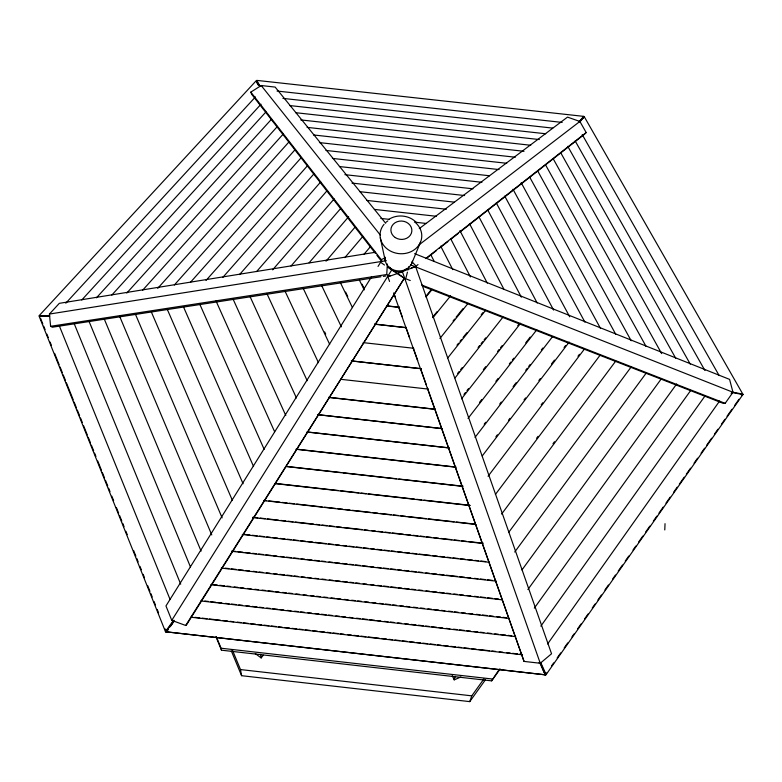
<?xml version="1.0" encoding="UTF-8"?>
<svg xmlns="http://www.w3.org/2000/svg" width="782" height="782" viewBox="0 0 782 782"><rect width="100%" height="100%" fill="white"/><g stroke="black" fill="none" stroke-linecap="round" stroke-linejoin="round"><path stroke-width="1.17" d="M664.778 529.932L665.032 523.666M388.175 275.645L386.738 274.541L387.364 264.013M414.577 266.76L415.633 266.633L551.545 653.762L540.254 663.253L402.319 271.53M583.352 118.209L583.743 116.371L256.711 80.38L260.22 86.431M407.432 272.146L405.721 278.754L410.267 280.523M408.008 269.946L408.869 266.642M460.911 676.968L454.195 679.861L455.241 676.362M231.296 650.859L241.589 675.697L469.757 701.62L471.781 695.843L483.892 678.981M215.93 636.675L221.472 650.194L491.624 680.858L499.434 669.128M411.811 263.29L420.452 242.283M741.668 395.389L742.812 394.108L584.174 116.547L580.185 121.591M371.567 276.769L165.96 605.942L171.776 620.361L185.696 625.473L186.546 624.847L403.815 279.057M378.038 266.418L380.619 262.283L384.509 265.03M185.696 625.473L404.46 278.03M539.912 663.087L545.24 674.895L546.647 672.891M551.564 665.902L553.666 662.911M557.175 657.916L560.684 652.921M564.193 647.926L567.703 642.941M571.916 636.949L574.017 633.948M577.527 628.953L581.036 623.968M584.545 618.973L588.054 613.978M592.267 607.985L595.073 603.997M597.888 599.999L601.397 595.004M604.906 590.009L608.416 585.024M612.619 579.032L615.434 575.034M618.239 571.036L622.452 565.054M625.258 561.056L628.767 556.061M632.98 550.069L635.786 546.08M638.591 542.082L642.804 536.09M645.609 532.092L649.822 526.11M653.332 521.115L656.841 516.12M658.943 513.129L663.156 507.137M665.961 503.139L670.174 497.147M673.683 492.152L677.192 487.166M679.304 484.166L684.211 477.176M686.322 474.185L690.526 468.193M694.035 463.198L697.544 458.203M701.053 453.208L704.572 448.223M706.674 445.222L711.591 438.233M714.396 434.235L717.905 429.25M721.415 424.255L724.924 419.26M727.025 416.268L731.942 409.279M734.748 405.281L738.961 399.289M545.24 674.895L546.139 674.573L742.9 394.568L732.343 392.574M547.596 643.957L719.577 401.068M422.417 286.124L723.37 403.424L725.149 403.346L732.978 392.261L729.586 379.387L414.607 253.642M540.841 626.138L704.905 396.103M540.313 662.862L545.709 674.876L165.911 631.797L174.151 620.322M166.263 631.934L168.316 629.07M169.684 627.164L172.431 623.342M534.311 608.152L690.76 390.384M469.757 701.62L485.407 679.802M491.624 680.858L500.157 668.981M168.394 629.187L166.292 632.091L165.432 631.573L173.125 620.918M170.486 626.284L173.975 621.455M527.889 589.52L676.655 383.972M521.965 569.922L661.582 378.449M514.732 552.014L646.313 372.926M508.632 532.454L631.035 367.129M552.991 443.717L554.448 441.762M501.604 514.057L615.796 360.991M495.397 494.459L600.214 355.038M536.599 438.243L538.065 436.297M541.222 404.744L542.688 402.798M577.986 356.23L579.452 354.295M488.056 476.258L584.486 348.977M495.896 436.757L497.372 434.812M508.496 420.257L509.972 418.321M524.057 399.885L525.543 397.94M538.876 380.482L540.362 378.537M551.476 363.982L554.448 360.101M564.076 347.491L565.562 345.546M482.25 455.935L569.179 342.086M484.185 424.215L485.671 422.29M499.776 403.962L501.262 402.036M513.139 386.601L516.11 382.74M525.768 370.209L527.254 368.273M528.74 366.347L530.216 364.422M541.359 349.945L542.845 348.019M475.026 437.382L552.336 336.925M479.483 402.437L481.722 399.553M495.896 381.293L498.134 378.41M509.317 363.982L510.812 362.066M512.308 360.14L513.794 358.215M525.729 342.839L530.206 337.071M468.027 418.409L536.735 329.828M463.98 394.402L465.476 392.496M466.971 390.58L468.467 388.674M483.403 369.573L485.651 366.709M497.596 351.421L499.092 349.515M500.588 347.609L502.083 345.693M517.772 325.635L519.258 323.728M461.517 398.82L520.597 323.259M255.313 653.605L261.168 657.926L263.299 655.199M457.675 373.376L459.19 371.46M460.696 369.544L462.211 367.618M478.095 347.482L479.61 345.566M481.125 343.64L482.631 341.724M484.146 339.808L485.661 337.892M455.046 377.911L502.963 317.13M457.001 345.145L458.526 343.239M460.041 341.333L461.556 339.427M463.071 337.521L466.864 332.751M481.272 314.628L482.787 312.722M447.636 358.068L485.602 310.317M453.091 320.972L454.606 319.085M456.121 317.199L462.934 308.695M439.934 338.459L467.998 303.455M432.534 317.316L437.128 311.627M432.925 317.697L450.569 295.879M425.633 296.603L431.029 289.985M426.014 296.945L432.182 289.379M364.05 254.218L370.297 246.809M344.862 257.601L362.809 236.457M325.986 261.198L355.214 226.956M309.095 262.811L348.635 216.741M291.021 266.036L340.913 208.217M272.625 269.839L334.178 198.882M256.574 271.598L327.003 190.798M239.546 274.58L320.708 181.923M222.821 277.395L313.69 174.151M206.028 280.464L307.346 165.892M190.525 282.253L301.158 157.729M579.149 121.542L583.743 116.371M174.318 285.01L295.293 149.45M579.482 121.796L584.174 116.547M157.71 288.372L288.773 142.168M142.52 290.337L283.289 133.986M126.762 293.074L277.512 126.361M111.806 295.088L271.481 119.255M96.46 297.795L265.958 111.924M81.748 300.005L261.002 104.221M380.951 276.75L52.335 327.208L50.605 326.299L49.432 314.051L59.324 303.338L375.419 252.254M65.786 303.211L255.421 96.948M419.289 228.569L567.507 117.114L579.882 121.454L586.177 132.539L584.623 134.152L460.334 231.804M418.008 264.59L416.092 266.095L412.085 261.882M425.701 258.549L586.177 132.539M427.822 257.346L436.434 250.582M439.298 248.334L447.9 241.57M450.774 239.312L458.418 233.31M419.22 244.737L579.882 121.454M172.636 619.755L171.766 620.37L391.821 269.839M741.766 395.291L742.9 394.568M375.35 253.339L251.638 94.241L250.827 92.12L261.198 85.531L275.147 87.085L385.682 223.261M731.121 393.326L732.988 392.261L410.57 264.883M388.517 219.586C397.07 213.769 409.514 215.118 416.571 222.694M250.827 92.12L381.284 259.673L385.428 257.669M403.463 271.071L401.244 271.931L415.633 266.633M411.244 268.05L413.463 267.19M387.999 276.545L390.208 275.772M402.261 271.813L387.921 276.838L389.553 281.442M49.432 314.051L386.376 260.699M50.605 326.299L386.738 274.541M383.356 276.378L385.761 276.017M49.598 316.27L39.1 316.182L165.432 631.573M49.755 315.86L39.1 315.733L256.32 80.595L259.8 86.538M277.043 91.035L562.18 122.422M282.937 98.385L552.718 128.101M289.555 105.541L545.719 133.761M295.635 112.696L539.316 139.548M300.728 119.91L530.743 145.266M307.082 127.368L524.008 151.297M313.455 134.954L515.309 157.221M319.437 142.607L506.716 163.282M325.967 150.447L499.072 169.567M332.399 158.404L489.444 175.755M339.378 166.546L481.927 182.294M344.882 174.66L472.993 188.814M351.978 183.076L464.616 195.539M359.837 191.678L454.147 202.118M366.826 200.436L446.346 209.234M374.412 209.41L436.307 216.272M380.824 218.422L389.221 219.351M414.411 222.147L426.415 223.476M386.552 305.811L399.553 307.258M386.953 306.016L399.094 307.365M374.617 324.071L405.858 327.55M374.666 324.207L405.858 327.678M363.2 342.633L413.766 348.273M351.431 360.893L421.175 368.684M351.333 360.942L421.195 368.742M340.981 379.329L428.321 389.094M328.772 397.305L435.212 409.211M328.626 397.412L435.261 409.338M317.609 414.616L441.908 428.536M317.453 414.685L441.977 428.634M308.333 432.075L449.024 447.842M306.847 432.026L449.21 447.978M297.326 449.259L455.867 467.05M295.919 449.249L455.955 467.216M287.424 466.502L340.747 472.494M343.161 472.768L396.484 478.75M398.908 479.024L463.14 486.238M285.997 466.522L462.035 486.296M275.401 483.432L338.225 490.5M340.639 490.773L358.762 492.807M361.176 493.08L366.005 493.628M368.43 493.892L414.333 499.053M416.747 499.327L421.586 499.874M424 500.148L469.914 505.309M275.166 483.618L470.031 505.534M264.042 500.372L266.457 500.646M268.881 500.92L279.77 502.142M282.185 502.415L287.023 502.963M289.448 503.227L294.286 503.774M296.71 504.048L322.116 506.912M324.54 507.176L335.429 508.408M337.844 508.681L342.682 509.219M345.106 509.493L349.945 510.04M352.359 510.314L370.512 512.357M372.936 512.63L377.774 513.168M380.189 513.442L391.078 514.673M393.502 514.947L398.341 515.485M400.765 515.758L405.604 516.306M408.018 516.579L426.17 518.622M428.595 518.896L454 521.75M456.414 522.024L474.566 524.067M263.788 500.588L475.906 524.468M252.928 517.264L257.786 517.811M260.211 518.085L265.059 518.632M267.483 518.906L278.402 520.138M280.826 520.411L285.674 520.949M288.099 521.223L292.947 521.77M295.371 522.044L313.562 524.096M315.987 524.37L319.633 524.781M322.057 525.054L326.905 525.602M329.33 525.875L334.178 526.423M336.602 526.697L341.46 527.234M343.885 527.508L362.066 529.561M364.5 529.834L368.136 530.245M371.773 530.655L375.409 531.066M377.833 531.34L382.681 531.887M385.115 532.161L389.964 532.698M392.388 532.972L403.297 534.204M405.721 534.477L410.579 535.025M413.004 535.299L417.852 535.846M420.276 536.12L423.912 536.53M426.337 536.804L431.195 537.351M433.619 537.625L438.467 538.172M440.892 538.436L451.81 539.668M454.234 539.942L459.083 540.489M461.507 540.763L466.355 541.31M468.78 541.584L483.335 543.226M252.606 517.508L482.328 543.392M245.01 534.448L249.849 534.996M252.273 535.269L257.112 535.817M259.526 536.081L264.365 536.628M266.789 536.902L270.416 537.312M272.83 537.586L277.669 538.133M280.093 538.407L284.931 538.954M287.346 539.218L290.982 539.629M293.397 539.903L298.235 540.45M300.659 540.724L305.498 541.271M307.913 541.545L312.751 542.092M315.175 542.356L326.055 543.588M328.479 543.861L333.318 544.409M335.732 544.683L339.359 545.093M342.995 545.494L346.622 545.904M349.036 546.178L353.875 546.726M356.299 546.999L361.137 547.547M363.552 547.82L368.39 548.358M370.815 548.632L374.441 549.042M376.865 549.316L381.704 549.863M384.118 550.137L388.957 550.684M391.381 550.958L395.008 551.359M397.422 551.633L402.261 552.18M404.685 552.454L409.524 553.001M411.938 553.275L416.777 553.822M419.201 554.096L430.09 555.318M432.505 555.591L437.343 556.139M439.767 556.413L444.606 556.96M447.021 557.234L450.647 557.634M453.071 557.908L457.91 558.456M460.324 558.729L465.163 559.277M467.587 559.55L472.426 560.098M474.84 560.371L478.476 560.772M480.891 561.046L485.73 561.593M242.303 534.448L489.512 562.326M232.019 550.987L235.656 551.398M238.08 551.672L242.919 552.219M245.343 552.493L250.191 553.04M252.615 553.314L256.252 553.724M258.666 553.998L263.514 554.546M265.939 554.819L270.787 555.367M273.211 555.64L276.838 556.051M280.474 556.461L284.11 556.872M286.535 557.146L291.383 557.693M293.797 557.967L298.646 558.514M301.07 558.788L304.706 559.198M307.13 559.472L311.969 560.02M314.393 560.293L319.242 560.841M321.666 561.114L325.302 561.515M328.939 561.926L332.565 562.336M334.989 562.61L339.838 563.157M342.262 563.431L347.11 563.978M349.525 564.252L353.161 564.663M355.585 564.936L360.434 565.484M362.858 565.757L367.696 566.305M370.121 566.579L373.757 566.989M377.393 567.4L381.03 567.81M383.454 568.084L388.292 568.631M390.717 568.905L395.565 569.452M397.989 569.726L401.625 570.137M404.04 570.41L408.888 570.958M411.312 571.231L416.161 571.779M418.585 572.053L422.212 572.463M425.848 572.874L429.484 573.284M431.908 573.558L436.757 574.105M439.181 574.369L444.02 574.917M446.444 575.19L457.353 576.422M459.767 576.696L464.616 577.243M467.04 577.517L470.676 577.927M474.312 578.338L477.939 578.748M480.363 579.022L485.211 579.57M487.636 579.843L492.484 580.391M231.707 551.3L496.277 581.163M225.255 568.162L228.882 568.573M231.296 568.846L236.135 569.394M238.559 569.667L243.398 570.215M245.812 570.489L249.438 570.899M253.075 571.31L256.701 571.72M259.116 571.994L262.752 572.404M266.379 572.815L270.005 573.226M273.632 573.636L277.258 574.047M279.682 574.32L284.521 574.858M286.935 575.132L291.774 575.679M294.198 575.953L297.825 576.363M301.451 576.774L305.078 577.184M307.502 577.458L311.128 577.869M314.755 578.279L318.391 578.69M322.018 579.1L325.644 579.511M329.271 579.921L332.897 580.332M335.322 580.606L340.16 581.153M342.575 581.427L347.413 581.964M349.837 582.238L353.464 582.649M355.878 582.922L359.515 583.333M363.141 583.743L366.768 584.154M370.394 584.565L374.021 584.975M377.657 585.386L381.284 585.796M383.698 586.07L388.537 586.617M390.961 586.891L395.8 587.438M398.214 587.712L401.84 588.123M404.265 588.396L409.103 588.934M411.518 589.208L415.154 589.618M418.781 590.029L422.407 590.439M426.034 590.85L429.66 591.26M432.084 591.534L436.923 592.082M439.337 592.355L444.176 592.903M446.6 593.176L450.227 593.587M453.853 593.997L457.48 594.408M459.904 594.682L463.531 595.092M467.157 595.503L470.784 595.913M474.42 596.314L478.046 596.725M480.461 596.998L485.299 597.546M487.724 597.819L492.562 598.367M494.977 598.641L498.603 599.051M221.296 568.094L502.406 599.853M212.421 584.467L217.259 585.014M219.683 585.288L224.532 585.835M226.946 586.109L230.582 586.52M234.209 586.93L237.845 587.341M240.27 587.624L243.896 588.035M247.532 588.445L251.159 588.856M254.795 589.266L258.422 589.677M262.058 590.087L265.694 590.498M268.109 590.772L272.957 591.319M275.372 591.593L279.008 592.003M282.644 592.414L286.271 592.824M288.695 593.098L292.321 593.509M295.958 593.919L299.594 594.33M303.221 594.74L306.857 595.151M310.483 595.561L314.12 595.972M316.544 596.246L320.17 596.656M323.807 597.067L327.433 597.477M331.069 597.888L334.696 598.298M337.12 598.572L340.757 598.983M344.383 599.393L348.019 599.804M351.646 600.214L355.282 600.625M357.706 600.899L361.333 601.309M364.969 601.72L368.596 602.13M372.232 602.541L375.859 602.951M379.495 603.362L383.131 603.772M385.546 604.046L390.394 604.594M392.808 604.867L396.445 605.278M400.081 605.688L403.708 606.099M406.132 606.382L409.758 606.793M413.395 607.203L417.021 607.614M420.657 608.025L424.294 608.435M427.92 608.846L431.556 609.256M433.971 609.53L438.819 610.077M441.243 610.351L444.87 610.762M448.506 611.172L452.133 611.583M454.557 611.856L458.193 612.267M461.82 612.677L465.456 613.088M469.083 613.499L472.719 613.909M476.346 614.32L479.982 614.73M482.406 615.004L487.245 615.551M489.669 615.825L493.295 616.236M496.932 616.646L500.568 617.057M502.982 617.33L506.619 617.741M210.866 584.701L509.219 618.445M204.835 601.035L208.471 601.446M210.905 601.72L215.754 602.267M218.178 602.541L221.824 602.951M225.46 603.362L229.097 603.782M231.531 604.056L236.379 604.603M238.803 604.877L242.449 605.288M246.086 605.698L249.722 606.109M252.146 606.392L257.004 606.94M259.428 607.213L263.065 607.624M266.711 608.034L270.347 608.445M272.771 608.719L277.63 609.276M280.054 609.549L283.69 609.96M287.336 610.371L290.972 610.781M294.609 611.192L298.255 611.602M300.679 611.876L304.315 612.296M307.961 612.707L311.598 613.117M315.234 613.528L318.88 613.938M321.304 614.212L326.153 614.769M328.587 615.043L332.223 615.454M335.859 615.864L339.505 616.275M341.93 616.548L345.566 616.959M349.202 617.369L352.848 617.79M356.484 618.2L360.121 618.611M362.555 618.885L367.403 619.432M369.827 619.706L374.686 620.263M377.11 620.537L380.746 620.947M384.392 621.358L388.028 621.768M390.453 622.042L394.099 622.452M397.735 622.863L401.371 623.283M405.017 623.694L408.654 624.104M411.078 624.378L415.936 624.926M418.36 625.199L423.209 625.747M425.633 626.03L429.279 626.441M431.703 626.714L436.552 627.262M438.985 627.535L442.622 627.946M446.258 628.357L449.904 628.777M453.54 629.187L457.177 629.598M459.611 629.872L464.459 630.419M466.883 630.693L470.529 631.103M474.166 631.524L477.802 631.934M480.236 632.208L483.872 632.618M487.509 633.029L491.155 633.44M494.791 633.85L498.427 634.27M500.851 634.544L505.71 635.092M508.134 635.365L511.77 635.776M200.798 600.957L515.67 636.607M194.904 617.34L199.752 617.888M202.176 618.161L207.025 618.709M209.449 618.992L220.358 620.224M222.782 620.497L227.64 621.045M230.064 621.319L233.701 621.739M237.337 622.149L240.973 622.56M243.398 622.834L248.246 623.381M250.67 623.655L255.528 624.212M257.952 624.486L261.589 624.896M264.013 625.17L268.861 625.717M271.286 625.991L276.134 626.538M278.558 626.822L282.194 627.232M284.628 627.506L289.477 628.054M291.901 628.327L296.749 628.875M299.174 629.158L302.81 629.569M305.234 629.842L310.083 630.39M312.517 630.663L317.365 631.211M319.789 631.485L324.638 632.042M327.062 632.315L330.698 632.726M333.122 633L337.971 633.547M340.395 633.821L344.041 634.241M347.677 634.652L351.313 635.062M353.738 635.336L358.586 635.883M361.01 636.157L365.859 636.714M368.283 636.988L379.202 638.22M381.626 638.493L386.474 639.041M388.898 639.324L392.535 639.735M394.959 640.008L399.817 640.556M402.241 640.829L407.09 641.377M409.514 641.651L414.362 642.208M416.786 642.481L420.423 642.892M422.847 643.166L427.695 643.713M430.129 643.987L434.978 644.544M437.402 644.818L441.038 645.228M443.462 645.502L448.311 646.049M450.735 646.323L455.583 646.88M458.017 647.154L461.654 647.564M464.078 647.838L468.926 648.386M471.351 648.659L476.199 649.207M478.623 649.49L489.542 650.722M491.966 650.995L495.602 651.406M499.239 651.817L502.875 652.237M506.511 652.647L510.147 653.058M512.572 653.332L517.43 653.879M519.854 654.153L522.278 654.436M190.857 617.203L522.542 654.788M393.629 292.957L524.048 661.416L540.245 663.253L540.059 662.295M165.911 631.797L545.709 674.876M216.438 636.968L221.062 648.219L492.337 679.011M232.577 650.487L240.494 669.568L471.781 695.843M732.431 392.153L742.812 394.108M421.635 284.961L725.149 403.346M539.023 662.716L540.254 663.253M398.625 274.247L402.515 276.769M403.971 278.05L387.422 267.092M261.198 85.531L380.345 235.079M376.856 255.264L381.352 261.051M256.858 82.296L258.588 85.267M256.721 82.266L258.471 85.287M582.228 134.592L719.176 375.604M575.171 140.946L704.944 370.521M567.771 146.342L690.291 364.168M560.577 152.48L675.697 358.205M553.109 158.599L661.66 353.601M545.65 165.061L646.079 346.436M537.869 171.278L631.201 340.766M529.844 177.397L615.698 334.188M521.183 182.724L600.547 328.489M512.992 189.254L584.926 322.145M504.742 196.077L569.697 316.788M496.277 202.88L553.607 310.073M487.675 209.859L537.205 303.035M478.78 216.565L521.369 297.18M469.425 223.496L504.019 289.418M459.914 230.612L487.303 283.152M450.97 239.312L470.432 276.906M440.706 246.174L452.778 269.653M430.794 254.707L434.078 261.149M362.046 284.208L364.177 288.568M359.397 280.083L364.197 289.907M345.634 292.097L347.736 296.456M340.336 282.527L352.467 307.629M321.607 285.45L341.372 326.837M324.657 331.92L325.693 334.11M303.269 288.45L329.681 344.354M284.99 291.051L318.46 362.682M452.25 675.687L454.195 679.861M266.818 293.387L307.199 380.717M250.064 296.632L296.437 397.97M232.928 298.783L285.782 415.486M540.802 662.745L546.139 674.573M542.464 668.395L545.406 674.934M216.008 300.953L274.638 431.762M199.439 303.436L264.16 449.337M183.506 306.935L253.563 466.492M167.113 308.958L243.075 483.755M151.376 312.038L232.44 500.519M135.247 313.787L222.127 517.85M119.519 316.045L211.766 534.927M104.182 318.812L201.082 551.095M88.894 321.001L190.427 566.872M74.163 323.572L180.71 584.164M59.266 325.723L170.085 599.491M40.547 318.264L42.814 323.934M43.724 326.202L45.082 329.603M46.9 334.129L48.259 337.531M50.077 342.057L51.436 345.458M54.623 353.386L59.158 364.715M60.067 366.983L62.335 372.652M63.244 374.92L65.512 380.58M66.421 382.848L73.234 399.837M74.143 402.104L76.411 407.774M77.32 410.032L79.588 415.701M80.497 417.969L82.315 422.495M83.674 425.897L87.301 434.958M88.21 437.226L90.487 442.895M91.386 445.154L93.664 450.823M94.563 453.091L95.932 456.483M97.75 461.018L101.377 470.08M102.286 472.348L104.553 478.007M105.462 480.275L107.73 485.945M108.639 488.212L110.008 491.604M111.816 496.14L113.634 500.666M116.362 507.469L118.629 513.129M119.538 515.397L121.806 521.066M122.715 523.324L124.074 526.726M125.892 531.261L127.251 534.653M133.614 550.518L135.882 556.188M136.791 558.446L138.15 561.847M139.968 566.383L141.327 569.775M143.145 574.311L144.504 577.712M147.681 585.64L149.949 591.309M150.858 593.567L152.226 596.969M154.034 601.505L155.403 604.897M157.221 609.432L158.58 612.834M164.934 628.689L166.292 632.091M394.509 294.941L395.33 297.238M398.585 306.436L402.241 316.778M405.907 327.12L409.563 337.472M413.228 347.814L417.705 360.453M420.55 368.508L426.249 384.597M427.471 388.048L524.048 661.416M381.284 259.673L381.831 261.237M380.306 237.826L385.145 260.328M221.062 648.219L221.472 650.194M240.494 669.568L241.589 675.697M260.699 654.299L261.168 657.926M415.594 222.723A20.889 18.299 5.1 0 1 416.464 247.972A20.889 18.299 5.1 0 1 387.794 249.409A20.889 18.299 5.1 0 1 384.06 224.297M386.191 222.156A20.889 18.299 5.1 0 1 387.813 220.915M412.466 261.237A13.88 12.238 5.1 0 1 396.816 270.777A13.88 12.238 5.1 0 1 385.057 257.122M406.65 268.47A10.117 8.934 5.1 0 1 389.612 267.239M395.262 237.572A10.498 9.189 5.1 0 0 411.821 231.364A10.498 9.189 5.1 0 0 397.07 221.756A10.498 9.189 5.1 0 0 395.262 237.572"/></g></svg>
